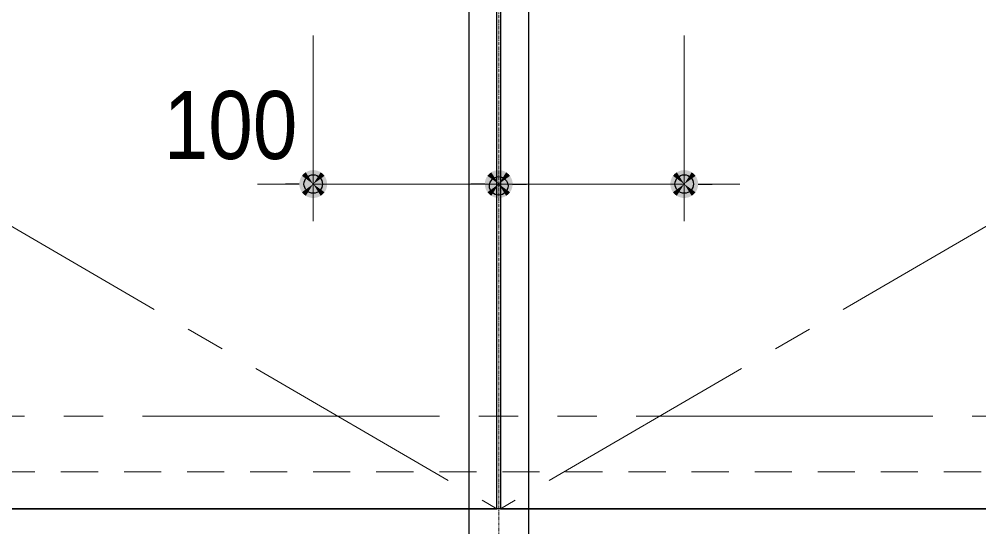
# Model space of a CAD drawing. Units: millimetres, scale not verified. Extents: x -6062 to 6062, y -3045 to 3045.
# Drawn here: x -5126 to -4609, y -1940 to -1666 of the extents above; entities that cross this region are included whole.
import ezdxf
from ezdxf.enums import TextEntityAlignment as Align

# ---------------------------------------------------------------- set-up
doc = ezdxf.new("R2010")
doc.units = ezdxf.units.MM
doc.header["$LTSCALE"] = 20
doc.header["$PDMODE"] = 32
doc.header["$PDSIZE"] = 10
for name, pattern in [('USER1', [2.91, 1.76, -0.4, 0.35, -0.4]), ('USER3', [1.7, 1, -0.7]), ('USER4', [9.172222, 5.997222, -1.058333, 1.058333, -1.058333]), ('USER5', [13.3, 8, -1.06, 1.06, -1.06, 1.06, -1.06])]:
    doc.linetypes.add(name, pattern=pattern)
for name, color, linetype, lineweight in [('0-0_5ボウル・キャビネット', 7, 'Continuous', 15), ('0-1_4給排水', 7, 'Continuous', 30), ('0-4_0', 7, 'Continuous', 25), ('0-6_2寸法-2', 7, 'Continuous', 15)]:
    doc.layers.add(name, color=color, linetype=linetype, lineweight=lineweight)
doc.layers.add('0-5_Defpoints', color=7, linetype='Continuous')
doc.styles.add('ＭＳ Ｐゴシック', font='')
doc.styles.get('ＭＳ Ｐゴシック').set_extended_font_data('MS PGothic')

# ---------------------------------------------------------------- blocks, each defined once
blk = doc.blocks.new('グループ-10')
at = {"layer": '0-1_4給排水', "linetype": 'USER1', "lineweight": 15}
blk.add_line((-61600, -41400), (-61600, -20400), dxfattribs=at)
at = {"layer": '0-1_4給排水'}
blk.add_lwpolyline([(-61280, -30860), (-61280, -40120), (-61920, -40120), (-61920, -31933.3)], dxfattribs=at)
blk = doc.blocks.new('_Dot')
at = {"layer": '0-4_0'}
blk.add_line((-10, 0), (-20, 0), dxfattribs=at)
for points in [[(0, 0), (-7.29, 6.85), (-6.37, 7.71)], [(0, 0), (-6.37, 7.71), (-5.36, 8.44)], [(0, 0), (-5.36, 8.44), (-4.26, 9.05)], [(0, 0), (-4.26, 9.05), (-3.09, 9.51)], [(0, 0), (-3.09, 9.51), (-1.87, 9.82)], [(0, 0), (-1.87, 9.82), (-0.63, 9.98)], [(0, 0), (-0.63, 9.98), (0.63, 9.98)], [(0, 0), (0.63, 9.98), (1.87, 9.82)], [(0, 0), (1.87, 9.82), (3.09, 9.51)], [(0, 0), (3.09, 9.51), (4.26, 9.05)], [(0, 0), (4.26, 9.05), (5.36, 8.44)], [(0, 0), (5.36, 8.44), (6.37, 7.71)], [(0, 0), (6.37, 7.71), (7.29, 6.85)], [(0, 0), (-10, 0), (-9.92, 1.25)], [(0, 0), (-9.92, -1.25), (-10, 0)], [(0, 0), (-9.92, 1.25), (-9.69, 2.49)], [(0, 0), (-9.69, -2.49), (-9.92, -1.25)], [(0, 0), (-9.69, 2.49), (-9.3, 3.68)], [(0, 0), (-9.3, -3.68), (-9.69, -2.49)], [(0, 0), (-9.3, 3.68), (-8.76, 4.82)], [(0, 0), (-8.76, -4.82), (-9.3, -3.68)], [(0, 0), (-8.76, 4.82), (-8.09, 5.88)], [(0, 0), (-8.09, -5.88), (-8.76, -4.82)], [(0, 0), (-8.09, 5.88), (-7.29, 6.85)], [(0, 0), (-7.29, -6.85), (-8.09, -5.88)], [(0, 0), (-6.37, -7.71), (-7.29, -6.85)], [(0, 0), (-5.36, -8.44), (-6.37, -7.71)], [(0, 0), (-4.26, -9.05), (-5.36, -8.44)], [(0, 0), (-3.09, -9.51), (-4.26, -9.05)], [(0, 0), (-1.87, -9.82), (-3.09, -9.51)], [(0, 0), (-0.63, -9.98), (-1.87, -9.82)], [(0, 0), (0.63, -9.98), (-0.63, -9.98)], [(0, 0), (7.29, 6.85), (8.09, 5.88)], [(0, 0), (8.09, 5.88), (8.76, 4.82)], [(0, 0), (8.76, 4.82), (9.3, 3.68)], [(0, 0), (9.3, 3.68), (9.69, 2.49)], [(0, 0), (9.69, 2.49), (9.92, 1.25)], [(0, 0), (9.92, 1.25), (10, 0)], [(0, 0), (1.87, -9.82), (0.63, -9.98)], [(0, 0), (3.09, -9.51), (1.87, -9.82)], [(0, 0), (4.26, -9.05), (3.09, -9.51)], [(0, 0), (5.36, -8.44), (4.26, -9.05)], [(0, 0), (6.37, -7.71), (5.36, -8.44)], [(0, 0), (7.29, -6.85), (6.37, -7.71)], [(0, 0), (8.09, -5.88), (7.29, -6.85)], [(0, 0), (8.76, -4.82), (8.09, -5.88)], [(0, 0), (9.3, -3.68), (8.76, -4.82)], [(0, 0), (9.69, -2.49), (9.3, -3.68)], [(0, 0), (9.92, -1.25), (9.69, -2.49)], [(0, 0), (10, 0), (9.92, -1.25)]]:
    blk.add_solid(points, dxfattribs=at)

msp = doc.modelspace()

# ---------------------------------------------------------------- linework, layer by layer
at = {"layer": '0-0_5ボウル・キャビネット', "linetype": 'USER5'}
msp.add_line((-4367.5, -1880), (-5367.5, -1880), dxfattribs=at)
at = {"layer": '0-0_5ボウル・キャビネット', "linetype": 'USER3'}
msp.add_line((-4437.5, -1910), (-5297.5, -1910), dxfattribs=at)
at = {"layer": '0-0_5ボウル・キャビネット', "lineweight": 30}
for points in [[(-5317.5, -1330), (-4417.5, -1330), (-4417.5, -1930), (-5317.5, -1930)], [(-5315.5, -1410), (-5315.5, -1930), (-4868.5, -1930), (-4868.5, -1410)], [(-4419.5, -1410), (-4866.5, -1410), (-4866.5, -1930), (-4419.5, -1930)]]:
    msp.add_lwpolyline(points, close=True, dxfattribs=at)
at = {"layer": '0-0_5ボウル・キャビネット', "linetype": 'USER4'}
for points in [[(-4868.5, -1410), (-5315.5, -1670), (-4868.5, -1930)], [(-4866.5, -1410), (-4419.5, -1670), (-4866.5, -1930)]]:
    msp.add_lwpolyline(points, dxfattribs=at)
at = {"layer": '0-5_Defpoints'}
for p in [(-4967.5, -1755), (-4867.5, -1756), (-4767.5, -1755)]:
    msp.add_point(p, dxfattribs=at)
at = {"layer": '0-6_2寸法-2'}
for p, q in [((-4967.5, -1675), (-4967.5, -1775)), ((-4767.5, -1675), (-4767.5, -1775)), ((-4867.5, -1736), (-4867.5, -1735)), ((-4867.5, -1736), (-4867.5, -1735)), ((-4982.51, -1755), (-4997.51, -1755)), ((-4867.5, -1755), (-4967.5, -1755)), ((-4882.51, -1755), (-4897.51, -1755)), ((-4867.5, -1755), (-4767.5, -1755)), ((-4852.49, -1755), (-4837.49, -1755)), ((-4752.49, -1755), (-4737.49, -1755))]:
    msp.add_line(p, q, dxfattribs=at)

# ---------------------------------------------------------------- block references
at = {"layer": '0-1_4給排水', "xscale": 0.05, "yscale": 0.05}
msp.add_blockref('グループ-10', (-1787.5, 0), dxfattribs=at)
at = {"layer": '0-6_2寸法-2', "xscale": 0.7503418, "yscale": 0.7503418}
for p in [(-4967.5, -1755), (-4867.5, -1755)]:
    msp.add_blockref('_Dot', p, dxfattribs=at)
at = {"layer": '0-6_2寸法-2', "xscale": 0.7503418, "yscale": 0.7503418, "rotation": 180}
for p in [(-4867.5, -1755), (-4767.5, -1755)]:
    msp.add_blockref('_Dot', p, dxfattribs=at)

# ---------------------------------------------------------------- texts
at = {"layer": '0-6_2寸法-2', "style": 'ＭＳ Ｐゴシック', "width": 0.9}
msp.add_text('100', height=36.66, dxfattribs=at).set_placement((-5048.07, -1752.52), align=Align.BOTTOM_LEFT)

doc.saveas('drawing.dxf')
